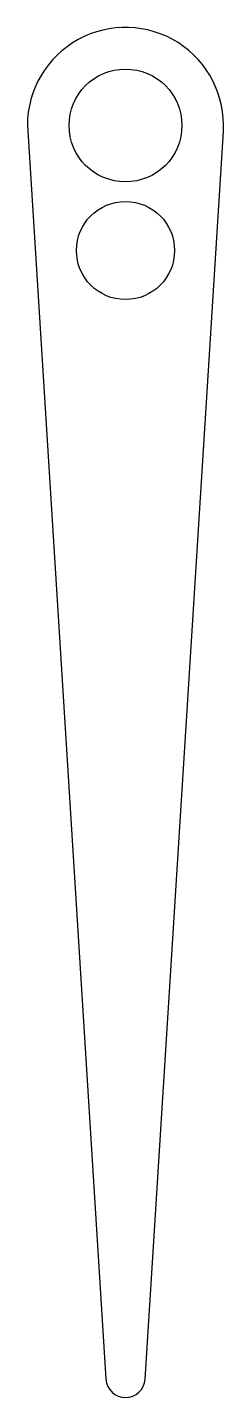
# Model space of a CAD drawing. Extents: x -5 to 5, y -64.9 to 5.
import ezdxf

# ---------------------------------------------------------------- set-up
doc = ezdxf.new("R2010")
doc.units = 0
doc.layers.add('VISIBLE', color=7, linetype='CONTINUOUS')

msp = doc.modelspace()

# ---------------------------------------------------------------- linework, layer by layer
at = {"layer": 'VISIBLE'}
for p, q in [((-5, 0), (-0.997, -63.921)), ((0.999, -63.921), (4.99, -0.313))]:
    msp.add_line(p, q, dxfattribs=at)
for centre, radius in [((0, 0), 2.875), ((0, -6.375), 2.5)]:
    msp.add_circle(centre, radius, dxfattribs=at)
for centre, radius, start, end in [((0, 0), 5, 356.40962, 180), ((0.001, -63.859), 1, 183.58335, 356.40962)]:
    msp.add_arc(centre, radius, start, end, dxfattribs=at)

doc.saveas('drawing.dxf')
